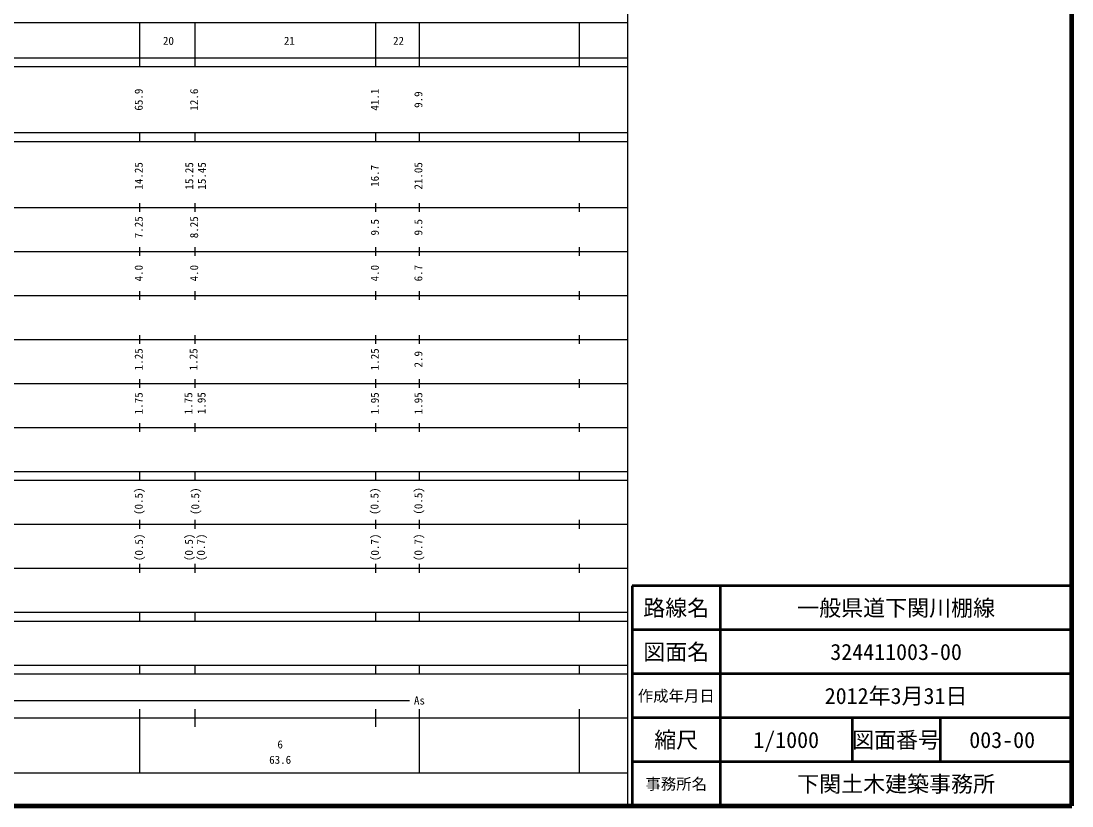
# Model space of a CAD drawing. Units: millimetres on the paper, enlarged 1000 times. Extents: x 40000 to 680000, y 20000 to 380000.
# Drawn here: x 440996 to 680000, y 20000 to 198357 of the extents above; entities that cross this region are included whole.
import ezdxf
from ezdxf.enums import TextEntityAlignment as Align

# ---------------------------------------------------------------- set-up
doc = ezdxf.new("R2010")
doc.units = ezdxf.units.MM
doc.header["$LTSCALE"] = 1000
for name, color, linetype, lineweight in [('M-TTL', 2, 'Continuous', 140), ('M-TTL-BAND', 7, 'Continuous', 25), ('M-TTL-FRAM', 2, 'Continuous', 50), ('M-TTL-LINE', 7, 'Continuous', 50)]:
    doc.layers.add(name, color=color, linetype=linetype, lineweight=lineweight)
doc.layers.add('M-TTL-TXT', color=7, linetype='Continuous')
doc.styles.add('ＭＳ ゴシック', font='')
doc.styles.get('ＭＳ ゴシック').set_extended_font_data('MS Gothic')

msp = doc.modelspace()

# ---------------------------------------------------------------- linework, layer by layer
at = {"layer": 'M-TTL'}
for p, q in [((680000, 20000), (680000, 380000)), ((40000, 20000), (680000, 20000))]:
    msp.add_line(p, q, dxfattribs=at)
at = {"layer": 'M-TTL-BAND'}
for p, q in [((579000, 20000), (579000, 370000)), ((68000, 198000), (579000, 198000)), ((468000, 188000), (468000, 198000)), ((480600, 188000), (480600, 198000)), ((521700, 188000), (521700, 198000)), ((531600, 188000), (531600, 198000)), ((568000, 188000), (568000, 198000)), ((40000, 190000), (579000, 190000)), ((40000, 188000), (579000, 188000)), ((40000, 173000), (579000, 173000)), ((468000, 171000), (468000, 173000)), ((480600, 171000), (480600, 173000)), ((521700, 171000), (521700, 173000)), ((531600, 171000), (531600, 173000)), ((568000, 171000), (568000, 173000)), ((40000, 171000), (579000, 171000)), ((40000, 156000), (579000, 156000)), ((468000, 155000), (468000, 157000)), ((480600, 155000), (480600, 157000)), ((521700, 155000), (521700, 157000)), ((531600, 155000), (531600, 157000)), ((568000, 155000), (568000, 157000)), ((46000, 146000), (579000, 146000)), ((468000, 145000), (468000, 147000)), ((480600, 145000), (480600, 147000)), ((521700, 145000), (521700, 147000)), ((531600, 145000), (531600, 147000)), ((568000, 145000), (568000, 147000)), ((468000, 135000), (468000, 137000)), ((480600, 135000), (480600, 137000)), ((521700, 135000), (521700, 137000)), ((531600, 135000), (531600, 137000)), ((568000, 135000), (568000, 137000)), ((52000, 136000), (579000, 136000)), ((468000, 125000), (468000, 127000)), ((480600, 125000), (480600, 127000)), ((521700, 125000), (521700, 127000)), ((531600, 125000), (531600, 127000)), ((568000, 125000), (568000, 127000)), ((46000, 126000), (579000, 126000)), ((52000, 116000), (579000, 116000)), ((468000, 115000), (468000, 117000)), ((480600, 115000), (480600, 117000)), ((521700, 115000), (521700, 117000)), ((531600, 115000), (531600, 117000)), ((568000, 115000), (568000, 117000)), ((46000, 106000), (579000, 106000)), ((468000, 105000), (468000, 107000)), ((480600, 105000), (480600, 107000)), ((521700, 105000), (521700, 107000)), ((531600, 105000), (531600, 107000)), ((568000, 105000), (568000, 107000)), ((40000, 96000), (579000, 96000)), ((468000, 94000), (468000, 96000)), ((480600, 94000), (480600, 96000)), ((521700, 94000), (521700, 96000)), ((531600, 94000), (531600, 96000)), ((568000, 94000), (568000, 96000)), ((40000, 94000), (579000, 94000)), ((49000, 84000), (579000, 84000)), ((468000, 83000), (468000, 85000)), ((480600, 83000), (480600, 85000)), ((521700, 83000), (521700, 85000)), ((531600, 83000), (531600, 85000)), ((568000, 83000), (568000, 85000)), ((468000, 73000), (468000, 75000)), ((480600, 73000), (480600, 75000)), ((521700, 73000), (521700, 75000)), ((531600, 73000), (531600, 75000)), ((568000, 73000), (568000, 75000)), ((40000, 74000), (579000, 74000)), ((40000, 64000), (579000, 64000)), ((468000, 62000), (468000, 64000)), ((480600, 62000), (480600, 64000)), ((521700, 62000), (521700, 64000)), ((531600, 62000), (531600, 64000)), ((568000, 62000), (568000, 64000)), ((40000, 62000), (579000, 62000)), ((40000, 52000), (579000, 52000)), ((468000, 50000), (468000, 52000)), ((480600, 50000), (480600, 52000)), ((521700, 50000), (521700, 52000)), ((531600, 50000), (531600, 52000)), ((568000, 50000), (568000, 52000)), ((40000, 50000), (579000, 50000)), ((71000, 44000), (529338, 44000)), ((468000, 27500), (468000, 42000)), ((480600, 37996), (480600, 42000)), ((521700, 37996), (521700, 42000)), ((531600, 27500), (531600, 42000)), ((568000, 27500), (568000, 42000)), ((40000, 40000), (579000, 40000)), ((68000, 27500), (579000, 27500))]:
    msp.add_line(p, q, dxfattribs=at)
at = {"layer": 'M-TTL-FRAM'}
for p, q in [((680000, 70000), (580000, 70000)), ((580000, 70000), (580000, 20000))]:
    msp.add_line(p, q, dxfattribs=at)
at = {"layer": 'M-TTL-LINE'}
for p, q in [((600000, 70000), (600000, 20000)), ((680000, 60000), (580000, 60000)), ((680000, 50000), (580000, 50000)), ((680000, 40000), (580000, 40000)), ((630000, 40000), (630000, 30000)), ((650000, 40000), (650000, 30000)), ((680000, 30000), (580000, 30000))]:
    msp.add_line(p, q, dxfattribs=at)

# ---------------------------------------------------------------- texts
at = {"layer": 'M-TTL-BAND', "style": 'ＭＳ ゴシック'}
for s, p in [('20', (474517, 192405)), ('21', (502030, 192405)), ('22', (526846, 192405)), ('As', (531600, 42500)), ('6', (499928, 32523)), ('63.6', (499928, 29033))]:
    msp.add_text(s, height=1833, dxfattribs=at).set_placement(p, align=Align.BOTTOM_CENTER)
for s, p in [('65.9', (467750, 180500)), ('12.6', (480350, 180500)), ('41.1', (521450, 180500)), ('9.9', (531350, 180500)), ('14.25', (467750, 163174)), ('15.25', (479235, 163174)), ('15.45', (482112, 163174)), ('16.7', (521450, 163174)), ('21.05', (531350, 163174)), ('7.25', (467750, 151500)), ('8.25', (480350, 151500)), ('9.5', (521450, 151500)), ('9.5', (531350, 151500)), ('4.0', (467750, 141070)), ('4.0', (480350, 141070)), ('4.0', (521450, 141070)), ('6.7', (531350, 141070)), ('1.25', (467750, 121500)), ('1.25', (480208, 121500)), ('1.25', (521450, 121500)), ('2.9', (531350, 121500)), ('1.75', (467750, 111500)), ('1.75', (479046, 111500)), ('1.95', (482043, 111529)), ('1.95', (521450, 111500)), ('1.95', (531350, 111500)), ('(0.5)', (467750, 89247)), ('(0.5)', (480607, 89247)), ('(0.5)', (521378, 89247)), ('(0.5)', (531350, 89321)), ('(0.5)', (467823, 78764)), ('(0.5)', (479165, 78764)), ('(0.7)', (481936, 78764)), ('(0.7)', (521450, 78764)), ('(0.7)', (531350, 78764))]:
    msp.add_text(s, height=1833, rotation=90, dxfattribs=at).set_placement(p, align=Align.MIDDLE_CENTER)
at = {"layer": 'M-TTL-TXT', "style": 'ＭＳ ゴシック'}
for s, height, p in [('路線名', 3666, (590000, 65000)), ('路線名', 3666, (590000, 65000)), ('一般県道下関川棚線', 3666, (640000, 65000)), ('図面名', 3666, (590000, 55000)), ('図面名', 3666, (590000, 55000)), ('324411003-00', 3666, (640000, 55000)), ('作成年月日', 2566, (590000, 45000)), ('作成年月日', 2566, (590000, 45000)), ('2012年3月31日', 3666, (640000, 45000)), ('縮尺', 3666, (590000, 35000)), ('縮尺', 3666, (590000, 35000)), ('1/1000', 3666, (615000, 35000)), ('図面番号', 3666, (640000, 35000)), ('図面番号', 3666, (640000, 35000)), ('003-00', 3666, (664125, 35000)), ('事務所名', 2566, (590000, 25000)), ('事務所名', 2566, (590000, 25000)), ('下関土木建築事務所', 3666, (640000, 25000))]:
    msp.add_text(s, height=height, dxfattribs=at).set_placement(p, align=Align.MIDDLE_CENTER)

doc.saveas('drawing.dxf')
